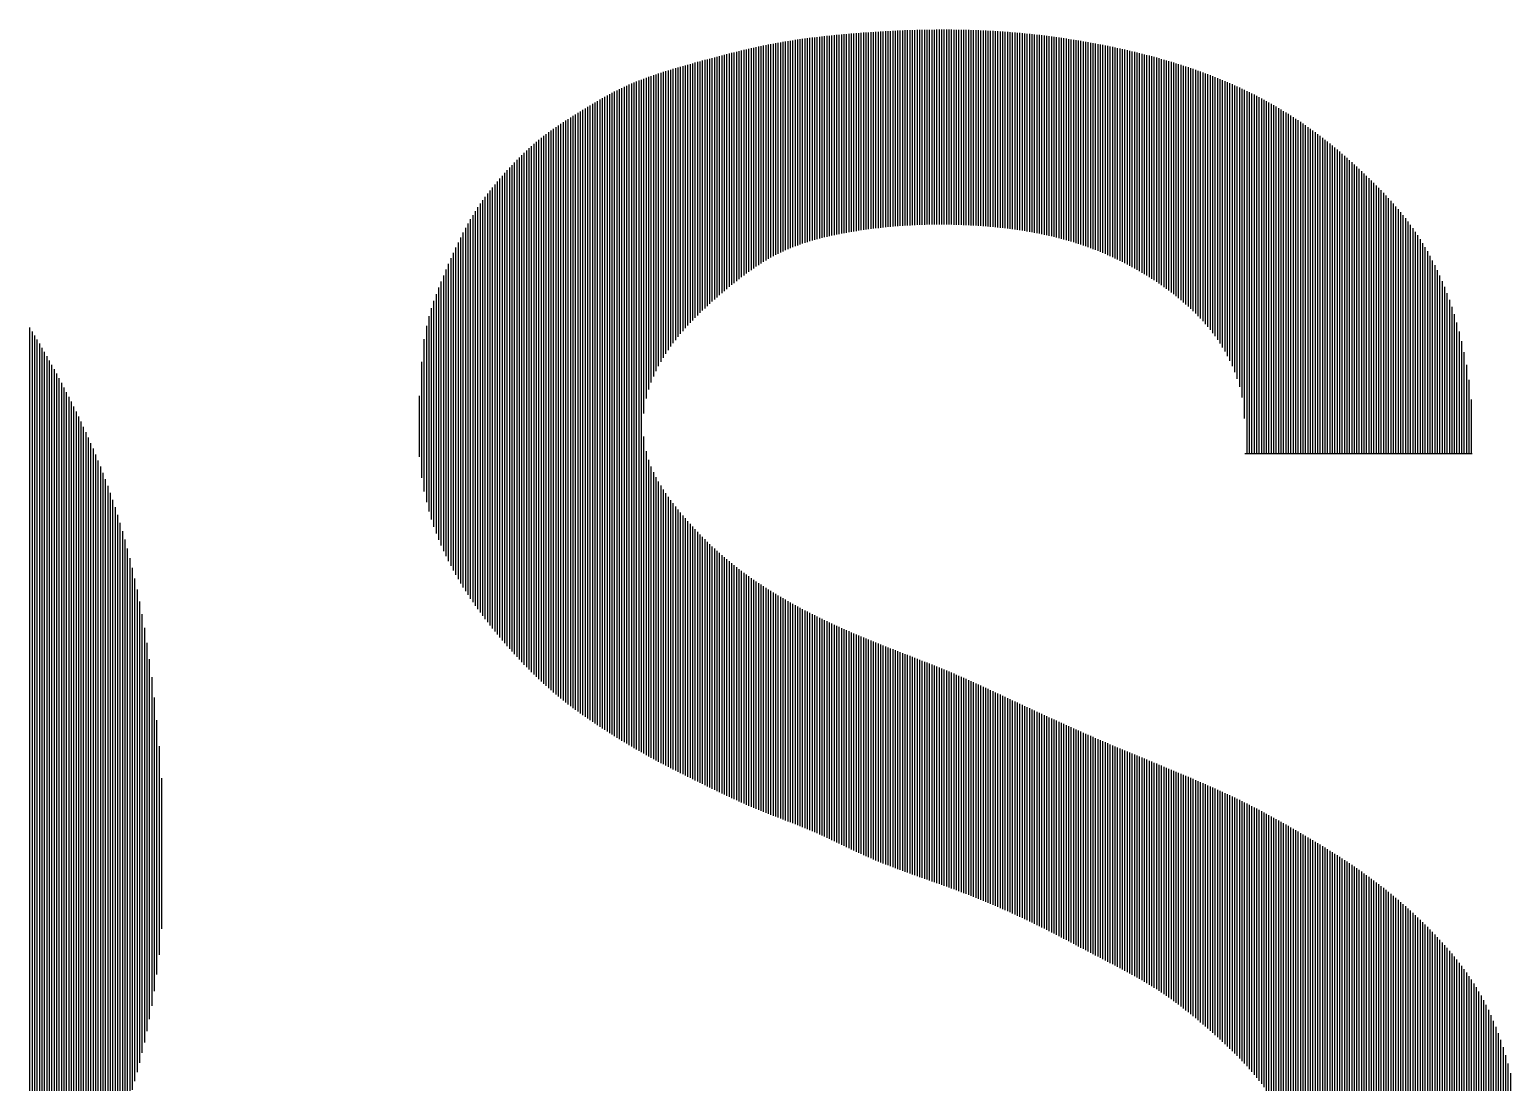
# Model space of a CAD drawing. Extents: x -4305 to 9892, y 67 to 16323.
# Drawn here: x 5522.71 to 5550.01, y 320.18 to 339.6 of the extents above; entities that cross this region are included whole.
import ezdxf
from ezdxf.enums import TextEntityAlignment as Align

# ---------------------------------------------------------------- set-up
doc = ezdxf.new("R2010")
doc.units = 0
doc.header["$LTSCALE"] = 30
doc.header["$MEASUREMENT"] = 0
doc.layers.get('0').update_dxf_attribs({"linetype": 'CONTINUOUS'})
doc.layers.add('RLA-FORMATO', color=7, linetype='CONTINUOUS')
doc.layers.add('RLA-LOGO', color=7, linetype='CONTINUOUS')
doc.styles.add('ROMAND', font='romand', dxfattribs={"height": 31.5})
doc.styles.add('ROMANS', font='romans.shx', dxfattribs={"height": 11.25})

# ---------------------------------------------------------------- blocks, each defined once
blk = doc.blocks.new('A$C459C3EB4')
at = {"layer": 'RLA-LOGO', "color": 8, "true_color": 0x707070}
for p, q in [((649.214, -29.747), (649.214, -33.356)), ((649.259, -29.745), (649.259, -33.352)), ((649.304, -29.743), (649.304, -33.349)), ((649.349, -29.741), (649.349, -33.345)), ((649.394, -29.739), (649.394, -33.342)), ((649.439, -29.737), (649.439, -33.339)), ((649.484, -29.736), (649.484, -33.336)), ((649.529, -29.734), (649.529, -33.334)), ((649.574, -29.733), (649.574, -33.331)), ((649.619, -29.731), (649.619, -33.329)), ((649.664, -29.73), (649.664, -33.327)), ((649.709, -29.729), (649.709, -33.326)), ((649.754, -29.728), (649.754, -33.324)), ((649.799, -29.727), (649.799, -33.323)), ((649.844, -29.726), (649.844, -33.321)), ((649.889, -29.726), (649.889, -33.321)), ((649.934, -29.725), (649.934, -33.32)), ((649.979, -29.725), (649.979, -33.319)), ((650.024, -29.724), (650.024, -33.319)), ((650.069, -29.724), (650.069, -33.319)), ((650.114, -29.724), (650.114, -33.319)), ((650.159, -29.724), (650.159, -33.319)), ((650.204, -29.724), (650.204, -33.319)), ((650.249, -29.724), (650.249, -33.32)), ((650.294, -29.724), (650.294, -33.321)), ((650.339, -29.725), (650.339, -33.322)), ((650.384, -29.725), (650.384, -33.323)), ((650.429, -29.726), (650.429, -33.324)), ((650.474, -29.727), (650.474, -33.326)), ((650.519, -29.728), (650.519, -33.328)), ((650.564, -29.729), (650.564, -33.33)), ((650.609, -29.73), (650.609, -33.332)), ((650.654, -29.731), (650.654, -33.334)), ((650.699, -29.733), (650.699, -33.337)), ((650.744, -29.734), (650.744, -33.339)), ((650.789, -29.736), (650.789, -33.342)), ((650.834, -29.738), (650.834, -33.345)), ((650.879, -29.74), (650.879, -33.349)), ((650.924, -29.742), (650.924, -33.352)), ((650.969, -29.744), (650.969, -33.356)), ((651.014, -29.747), (651.014, -33.36)), ((646.829, -30.019), (646.829, -34.008)), ((646.874, -30.01), (646.874, -33.981)), ((646.919, -30.001), (646.919, -33.954)), ((646.964, -29.992), (646.964, -33.929)), ((647.009, -29.984), (647.009, -33.904)), ((647.054, -29.975), (647.054, -33.88)), ((647.099, -29.967), (647.099, -33.857)), ((647.144, -29.959), (647.144, -33.835)), ((647.189, -29.951), (647.189, -33.814)), ((647.234, -29.944), (647.234, -33.794)), ((647.279, -29.936), (647.279, -33.774)), ((647.324, -29.929), (647.324, -33.755)), ((647.369, -29.922), (647.369, -33.737)), ((647.414, -29.915), (647.414, -33.72)), ((647.459, -29.909), (647.459, -33.703)), ((647.504, -29.902), (647.504, -33.687)), ((647.549, -29.896), (647.549, -33.671)), ((647.594, -29.89), (647.594, -33.657)), ((647.639, -29.884), (647.639, -33.642)), ((647.684, -29.878), (647.684, -33.628)), ((647.729, -29.872), (647.729, -33.615)), ((647.774, -29.867), (647.774, -33.602)), ((647.819, -29.861), (647.819, -33.589)), ((647.864, -29.856), (647.864, -33.577)), ((647.909, -29.851), (647.909, -33.566)), ((647.954, -29.846), (647.954, -33.555)), ((647.999, -29.841), (647.999, -33.544)), ((648.044, -29.836), (648.044, -33.533)), ((648.089, -29.831), (648.089, -33.523)), ((648.134, -29.827), (648.134, -33.514)), ((648.179, -29.822), (648.179, -33.504)), ((648.224, -29.818), (648.224, -33.495)), ((648.269, -29.814), (648.269, -33.486)), ((648.314, -29.81), (648.314, -33.478)), ((648.359, -29.806), (648.359, -33.47)), ((648.404, -29.802), (648.404, -33.462)), ((648.449, -29.798), (648.449, -33.454)), ((648.494, -29.794), (648.494, -33.446)), ((648.539, -29.791), (648.539, -33.439)), ((648.584, -29.787), (648.584, -33.432)), ((648.629, -29.784), (648.629, -33.425)), ((648.674, -29.78), (648.674, -33.419)), ((648.719, -29.777), (648.719, -33.412)), ((648.764, -29.774), (648.764, -33.406)), ((648.809, -29.771), (648.809, -33.4)), ((648.854, -29.768), (648.854, -33.394)), ((648.899, -29.765), (648.899, -33.389)), ((648.944, -29.762), (648.944, -33.383)), ((648.989, -29.759), (648.989, -33.378)), ((649.034, -29.757), (649.034, -33.373)), ((649.079, -29.754), (649.079, -33.369)), ((649.124, -29.752), (649.124, -33.364)), ((649.169, -29.75), (649.169, -33.36)), ((651.059, -29.749), (651.059, -33.364)), ((651.104, -29.752), (651.104, -33.368)), ((651.149, -29.754), (651.149, -33.373)), ((651.194, -29.757), (651.194, -33.377)), ((651.239, -29.76), (651.239, -33.382)), ((651.284, -29.764), (651.284, -33.388)), ((651.329, -29.767), (651.329, -33.393)), ((651.374, -29.77), (651.374, -33.399)), ((651.419, -29.774), (651.419, -33.405)), ((651.464, -29.778), (651.464, -33.411)), ((651.509, -29.782), (651.509, -33.417)), ((651.554, -29.786), (651.554, -33.424)), ((651.599, -29.79), (651.599, -33.431)), ((651.644, -29.794), (651.644, -33.438)), ((651.689, -29.799), (651.689, -33.446)), ((651.734, -29.803), (651.734, -33.453)), ((651.779, -29.808), (651.779, -33.461)), ((651.824, -29.813), (651.824, -33.47)), ((651.869, -29.818), (651.869, -33.478)), ((651.914, -29.823), (651.914, -33.487)), ((651.959, -29.829), (651.959, -33.496)), ((652.004, -29.834), (652.004, -33.506)), ((652.049, -29.84), (652.049, -33.516)), ((652.094, -29.845), (652.094, -33.526)), ((652.139, -29.851), (652.139, -33.536)), ((652.184, -29.857), (652.184, -33.547)), ((652.229, -29.864), (652.229, -33.558)), ((652.274, -29.87), (652.274, -33.57)), ((652.319, -29.876), (652.319, -33.582)), ((652.364, -29.883), (652.364, -33.594)), ((652.409, -29.89), (652.409, -33.607)), ((652.454, -29.897), (652.454, -33.619)), ((652.499, -29.904), (652.499, -33.633)), ((652.544, -29.911), (652.544, -33.646)), ((652.589, -29.918), (652.589, -33.661)), ((652.634, -29.925), (652.634, -33.675)), ((652.679, -29.933), (652.679, -33.69)), ((652.724, -29.941), (652.724, -33.705)), ((652.769, -29.949), (652.769, -33.721)), ((652.814, -29.957), (652.814, -33.737)), ((652.859, -29.965), (652.859, -33.754)), ((652.904, -29.973), (652.904, -33.771)), ((652.949, -29.981), (652.949, -33.788)), ((652.994, -29.99), (652.994, -33.806)), ((653.039, -29.999), (653.039, -33.824)), ((653.084, -30.007), (653.084, -33.843)), ((653.129, -30.016), (653.129, -33.862)), ((645.749, -30.284), (645.749, -34.865)), ((645.794, -30.272), (645.794, -34.823)), ((645.839, -30.26), (645.839, -34.782)), ((645.884, -30.248), (645.884, -34.741)), ((645.929, -30.236), (645.929, -34.701)), ((645.974, -30.224), (645.974, -34.662)), ((646.019, -30.212), (646.019, -34.623)), ((646.064, -30.2), (646.064, -34.585)), ((646.109, -30.189), (646.109, -34.547)), ((646.154, -30.177), (646.154, -34.509)), ((646.199, -30.165), (646.199, -34.471)), ((646.244, -30.154), (646.244, -34.434)), ((646.289, -30.143), (646.289, -34.398)), ((646.334, -30.132), (646.334, -34.362)), ((646.379, -30.121), (646.379, -34.326)), ((646.424, -30.11), (646.424, -34.291)), ((646.469, -30.099), (646.469, -34.257)), ((646.514, -30.089), (646.514, -34.223)), ((646.559, -30.078), (646.559, -34.19)), ((646.604, -30.068), (646.604, -34.158)), ((646.649, -30.058), (646.649, -34.127)), ((646.694, -30.048), (646.694, -34.096)), ((646.739, -30.038), (646.739, -34.066)), ((646.784, -30.029), (646.784, -34.037)), ((653.174, -30.025), (653.174, -33.882)), ((653.219, -30.035), (653.219, -33.902)), ((653.264, -30.044), (653.264, -33.923)), ((653.309, -30.054), (653.309, -33.944)), ((653.354, -30.063), (653.354, -33.965)), ((653.399, -30.073), (653.399, -33.987)), ((653.444, -30.083), (653.444, -34.01)), ((653.489, -30.093), (653.489, -34.032)), ((653.534, -30.104), (653.534, -34.056)), ((653.579, -30.114), (653.579, -34.08)), ((653.624, -30.125), (653.624, -34.104)), ((653.669, -30.136), (653.669, -34.129)), ((653.714, -30.147), (653.714, -34.155)), ((653.759, -30.158), (653.759, -34.181)), ((653.804, -30.169), (653.804, -34.207)), ((653.849, -30.181), (653.849, -34.234)), ((653.894, -30.192), (653.894, -34.262)), ((653.939, -30.204), (653.939, -34.29)), ((653.984, -30.216), (653.984, -34.319)), ((654.029, -30.228), (654.029, -34.348)), ((654.074, -30.241), (654.074, -34.378)), ((654.119, -30.253), (654.119, -34.409)), ((654.164, -30.266), (654.164, -34.44)), ((654.209, -30.279), (654.209, -34.472)), ((654.254, -30.292), (654.254, -34.505)), ((644.804, -30.565), (644.804, -36.12)), ((644.849, -30.55), (644.849, -36.022)), ((644.894, -30.535), (644.894, -35.933)), ((644.939, -30.52), (644.939, -35.851)), ((644.984, -30.505), (644.984, -35.775)), ((645.029, -30.491), (645.029, -35.703)), ((645.074, -30.477), (645.074, -35.635)), ((645.119, -30.463), (645.119, -35.571)), ((645.164, -30.449), (645.164, -35.509)), ((645.209, -30.436), (645.209, -35.45)), ((645.254, -30.423), (645.254, -35.392)), ((645.299, -30.41), (645.299, -35.337)), ((645.344, -30.397), (645.344, -35.284)), ((645.389, -30.384), (645.389, -35.232)), ((645.434, -30.371), (645.434, -35.182)), ((645.479, -30.358), (645.479, -35.134)), ((645.524, -30.346), (645.524, -35.086)), ((645.569, -30.333), (645.569, -35.04)), ((645.614, -30.321), (645.614, -34.995)), ((645.659, -30.309), (645.659, -34.95)), ((645.704, -30.296), (645.704, -34.907)), ((654.299, -30.305), (654.299, -34.538)), ((654.344, -30.319), (654.344, -34.572)), ((654.389, -30.333), (654.389, -34.606)), ((654.434, -30.347), (654.434, -34.642)), ((654.479, -30.361), (654.479, -34.678)), ((654.524, -30.375), (654.524, -34.715)), ((654.569, -30.39), (654.569, -34.754)), ((654.614, -30.404), (654.614, -34.793)), ((654.659, -30.419), (654.659, -34.833)), ((654.704, -30.435), (654.704, -34.875)), ((654.749, -30.45), (654.749, -34.917)), ((654.794, -30.466), (654.794, -34.961)), ((654.839, -30.482), (654.839, -35.007)), ((654.884, -30.498), (654.884, -35.054)), ((654.929, -30.514), (654.929, -35.103)), ((654.974, -30.531), (654.974, -35.154)), ((655.019, -30.548), (655.019, -35.207)), ((655.064, -30.565), (655.064, -35.262)), ((644.174, -30.822), (644.174, -42.812)), ((644.219, -30.801), (644.219, -42.84)), ((644.264, -30.78), (644.264, -42.867)), ((644.309, -30.759), (644.309, -42.894)), ((644.354, -30.739), (644.354, -42.921)), ((644.399, -30.72), (644.399, -42.948)), ((644.444, -30.701), (644.444, -42.975)), ((644.489, -30.683), (644.489, -43.001)), ((644.534, -30.665), (644.534, -43.027)), ((644.579, -30.647), (644.579, -43.053)), ((644.624, -30.63), (644.624, -36.804)), ((644.669, -30.613), (644.669, -36.527)), ((644.714, -30.597), (644.714, -36.361)), ((644.759, -30.581), (644.759, -36.231)), ((655.109, -30.582), (655.109, -35.32)), ((655.154, -30.6), (655.154, -35.381)), ((655.199, -30.618), (655.199, -35.445)), ((655.244, -30.636), (655.244, -35.513)), ((655.289, -30.655), (655.289, -35.585)), ((655.334, -30.673), (655.334, -35.662)), ((655.379, -30.692), (655.379, -35.744)), ((655.424, -30.712), (655.424, -35.833)), ((655.469, -30.732), (655.469, -35.931)), ((655.514, -30.752), (655.514, -36.04)), ((655.559, -30.772), (655.559, -36.164)), ((655.604, -30.792), (655.604, -36.313)), ((655.649, -30.813), (655.649, -36.509)), ((655.694, -30.835), (655.694, -36.898)), ((643.679, -31.095), (643.679, -42.492)), ((643.724, -31.068), (643.724, -42.523)), ((643.769, -31.041), (643.769, -42.553)), ((643.814, -31.015), (643.814, -42.582)), ((643.859, -30.989), (643.859, -42.612)), ((643.904, -30.964), (643.904, -42.641)), ((643.949, -30.939), (643.949, -42.67)), ((643.994, -30.915), (643.994, -42.699)), ((644.039, -30.891), (644.039, -42.728)), ((644.084, -30.867), (644.084, -42.756)), ((644.129, -30.845), (644.129, -42.784)), ((655.739, -30.856), (655.739, -37.541)), ((655.784, -30.878), (655.784, -37.541)), ((655.829, -30.9), (655.829, -37.541)), ((655.874, -30.923), (655.874, -37.541)), ((655.919, -30.946), (655.919, -37.541)), ((655.964, -30.97), (655.964, -37.541)), ((656.009, -30.993), (656.009, -37.541)), ((656.054, -31.017), (656.054, -37.541)), ((656.099, -31.042), (656.099, -37.541)), ((656.144, -31.067), (656.144, -37.541)), ((656.189, -31.092), (656.189, -37.541)), ((643.229, -31.374), (643.229, -42.169)), ((643.274, -31.345), (643.274, -42.203)), ((643.319, -31.317), (643.319, -42.237)), ((643.364, -31.289), (643.364, -42.271)), ((643.409, -31.261), (643.409, -42.304)), ((643.454, -31.232), (643.454, -42.336)), ((643.499, -31.205), (643.499, -42.368)), ((643.544, -31.177), (643.544, -42.4)), ((643.589, -31.149), (643.589, -42.431)), ((643.634, -31.122), (643.634, -42.462)), ((656.234, -31.118), (656.234, -37.541)), ((656.279, -31.144), (656.279, -37.541)), ((656.324, -31.17), (656.324, -37.541)), ((656.369, -31.197), (656.369, -37.541)), ((656.414, -31.225), (656.414, -37.541)), ((656.459, -31.252), (656.459, -37.541)), ((656.504, -31.28), (656.504, -37.541)), ((656.549, -31.309), (656.549, -37.541)), ((656.594, -31.338), (656.594, -37.541)), ((656.639, -31.367), (656.639, -37.541)), ((642.824, -31.652), (642.824, -41.829)), ((642.869, -31.618), (642.869, -41.869)), ((642.914, -31.586), (642.914, -41.909)), ((642.959, -31.554), (642.959, -41.948)), ((643.004, -31.523), (643.004, -41.986)), ((643.049, -31.492), (643.049, -42.024)), ((643.094, -31.462), (643.094, -42.061)), ((643.139, -31.432), (643.139, -42.098)), ((643.184, -31.403), (643.184, -42.133)), ((656.684, -31.397), (656.684, -37.541)), ((656.729, -31.427), (656.729, -37.541)), ((656.774, -31.458), (656.774, -37.541)), ((656.819, -31.489), (656.819, -37.541)), ((656.864, -31.521), (656.864, -37.541)), ((656.909, -31.553), (656.909, -37.541)), ((656.954, -31.585), (656.954, -37.541)), ((656.999, -31.618), (656.999, -37.541)), ((657.044, -31.652), (657.044, -37.541)), ((642.509, -31.912), (642.509, -41.529)), ((642.554, -31.872), (642.554, -41.574)), ((642.599, -31.833), (642.599, -41.618)), ((642.644, -31.794), (642.644, -41.661)), ((642.689, -31.757), (642.689, -41.704)), ((642.734, -31.721), (642.734, -41.746)), ((642.779, -31.686), (642.779, -41.788)), ((657.089, -31.686), (657.089, -37.541)), ((657.134, -31.72), (657.134, -37.541)), ((657.179, -31.755), (657.179, -37.541)), ((657.224, -31.79), (657.224, -37.541)), ((657.269, -31.826), (657.269, -37.541)), ((657.314, -31.862), (657.314, -37.541)), ((657.359, -31.899), (657.359, -37.541)), ((642.239, -32.173), (642.239, -41.246)), ((642.284, -32.127), (642.284, -41.295)), ((642.329, -32.082), (642.329, -41.343)), ((642.374, -32.038), (642.374, -41.391)), ((642.419, -31.995), (642.419, -41.438)), ((642.464, -31.953), (642.464, -41.484)), ((657.404, -31.936), (657.404, -37.541)), ((657.449, -31.974), (657.449, -37.541)), ((657.494, -32.012), (657.494, -37.541)), ((657.539, -32.051), (657.539, -37.541)), ((657.584, -32.09), (657.584, -37.541)), ((657.629, -32.13), (657.629, -37.541)), ((657.674, -32.17), (657.674, -37.541)), ((641.969, -32.471), (641.969, -40.937)), ((642.014, -32.419), (642.014, -40.991)), ((642.059, -32.368), (642.059, -41.043)), ((642.104, -32.318), (642.104, -41.095)), ((642.149, -32.269), (642.149, -41.146)), ((642.194, -32.221), (642.194, -41.197)), ((657.719, -32.21), (657.719, -37.541)), ((657.764, -32.251), (657.764, -37.541)), ((657.809, -32.293), (657.809, -37.541)), ((657.854, -32.334), (657.854, -37.541)), ((657.899, -32.377), (657.899, -37.541)), ((657.944, -32.42), (657.944, -37.541)), ((657.989, -32.463), (657.989, -37.541)), ((641.744, -32.749), (641.744, -40.656)), ((641.789, -32.691), (641.789, -40.714)), ((641.834, -32.634), (641.834, -40.771)), ((641.879, -32.579), (641.879, -40.828)), ((641.924, -32.525), (641.924, -40.883)), ((658.034, -32.507), (658.034, -37.541)), ((658.079, -32.551), (658.079, -37.541)), ((658.124, -32.596), (658.124, -37.541)), ((658.169, -32.642), (658.169, -37.541)), ((658.214, -32.688), (658.214, -37.541)), ((658.259, -32.735), (658.259, -37.541)), ((641.564, -33.001), (641.564, -40.414)), ((641.609, -32.934), (641.609, -40.476)), ((641.654, -32.87), (641.654, -40.537)), ((641.699, -32.808), (641.699, -40.597)), ((658.304, -32.783), (658.304, -37.541)), ((658.349, -32.832), (658.349, -37.541)), ((658.394, -32.881), (658.394, -37.541)), ((658.439, -32.932), (658.439, -37.541)), ((658.484, -32.984), (658.484, -37.541)), ((641.429, -33.22), (641.429, -40.22)), ((641.474, -33.144), (641.474, -40.286)), ((641.519, -33.071), (641.519, -40.351)), ((658.529, -33.037), (658.529, -37.541)), ((658.574, -33.091), (658.574, -37.541)), ((658.619, -33.147), (658.619, -37.541)), ((658.664, -33.204), (658.664, -37.541)), ((658.709, -33.263), (658.709, -37.541)), ((641.249, -33.556), (641.249, -39.938)), ((641.294, -33.467), (641.294, -40.011)), ((641.339, -33.381), (641.339, -40.083)), ((641.384, -33.299), (641.384, -40.152)), ((658.754, -33.323), (658.754, -37.541)), ((658.799, -33.386), (658.799, -37.541)), ((658.844, -33.451), (658.844, -37.541)), ((658.889, -33.518), (658.889, -37.541)), ((641.114, -33.839), (641.114, -39.702)), ((641.159, -33.742), (641.159, -39.783)), ((641.204, -33.648), (641.204, -39.862)), ((658.934, -33.587), (658.934, -37.541)), ((658.979, -33.66), (658.979, -37.541)), ((659.024, -33.735), (659.024, -37.541)), ((659.069, -33.813), (659.069, -37.541)), ((641.024, -34.042), (641.024, -39.529)), ((641.069, -33.939), (641.069, -39.617)), ((659.114, -33.895), (659.114, -37.541)), ((659.159, -33.98), (659.159, -37.541)), ((659.204, -34.068), (659.204, -37.541)), ((640.889, -34.368), (640.889, -39.239)), ((640.934, -34.256), (640.934, -39.341)), ((640.979, -34.148), (640.979, -39.437)), ((659.249, -34.161), (659.249, -37.541)), ((659.294, -34.259), (659.294, -37.541)), ((659.339, -34.361), (659.339, -37.541)), ((640.799, -34.601), (640.799, -39.017)), ((640.844, -34.482), (640.844, -39.132)), ((659.384, -34.469), (659.384, -37.541)), ((659.429, -34.584), (659.429, -37.541)), ((640.709, -34.859), (640.709, -38.759)), ((640.754, -34.725), (640.754, -38.894)), ((659.474, -34.705), (659.474, -37.541)), ((659.519, -34.835), (659.519, -37.541)), ((640.619, -35.186), (640.619, -38.44)), ((640.664, -35.008), (640.664, -38.61)), ((659.564, -34.974), (659.564, -37.541)), ((659.609, -35.125), (659.609, -37.541)), ((633.307, -35.22), (633.307, -53.607)), ((633.352, -35.292), (633.352, -53.537)), ((633.397, -35.366), (633.397, -53.465)), ((633.442, -35.44), (633.442, -53.393)), ((640.574, -35.431), (640.574, -38.241)), ((659.654, -35.289), (659.654, -37.541)), ((659.699, -35.471), (659.699, -37.541)), ((633.487, -35.515), (633.487, -53.319)), ((633.532, -35.592), (633.532, -53.244)), ((633.577, -35.669), (633.577, -53.168)), ((633.622, -35.747), (633.622, -53.09)), ((659.744, -35.675), (659.744, -37.541)), ((633.667, -35.826), (633.667, -53.012)), ((633.712, -35.906), (633.712, -52.932)), ((633.757, -35.987), (633.757, -52.85)), ((640.529, -35.849), (640.529, -37.99)), ((659.789, -35.908), (659.789, -37.541)), ((633.802, -36.069), (633.802, -52.767)), ((633.847, -36.153), (633.847, -52.683)), ((633.892, -36.237), (633.892, -52.597)), ((659.834, -36.184), (659.834, -37.541)), ((633.937, -36.322), (633.937, -52.51)), ((633.982, -36.408), (633.982, -52.422)), ((634.027, -36.496), (634.027, -52.332)), ((640.484, -36.476), (640.484, -37.605)), ((659.879, -36.546), (659.879, -37.541)), ((634.072, -36.584), (634.072, -52.24)), ((634.117, -36.674), (634.117, -52.147)), ((634.162, -36.765), (634.162, -52.052)), ((634.207, -36.858), (634.207, -51.956)), ((634.252, -36.953), (634.252, -51.857)), ((634.297, -37.049), (634.297, -51.758)), ((634.342, -37.147), (634.342, -51.656)), ((634.387, -37.247), (634.387, -51.552)), ((634.432, -37.349), (634.432, -51.447)), ((644.624, -37.228), (644.624, -43.078)), ((634.477, -37.453), (634.477, -51.339)), ((634.522, -37.56), (634.522, -51.229)), ((644.669, -37.5), (644.669, -43.104)), ((644.714, -37.66), (644.714, -43.129)), ((655.703, -37.541), (659.896, -37.541)), ((634.567, -37.67), (634.567, -51.118)), ((634.612, -37.783), (634.612, -51.004)), ((634.657, -37.899), (634.657, -50.887)), ((644.759, -37.783), (644.759, -43.154)), ((644.804, -37.886), (644.804, -43.178)), ((634.702, -38.018), (634.702, -50.769)), ((634.747, -38.141), (634.747, -50.648)), ((644.849, -37.977), (644.849, -43.203)), ((644.894, -38.059), (644.894, -43.227)), ((644.939, -38.135), (644.939, -43.251)), ((644.984, -38.207), (644.984, -43.274)), ((634.792, -38.268), (634.792, -50.524)), ((634.837, -38.399), (634.837, -50.398)), ((645.029, -38.274), (645.029, -43.298)), ((645.074, -38.339), (645.074, -43.321)), ((645.119, -38.401), (645.119, -43.345)), ((645.164, -38.46), (645.164, -43.368)), ((634.882, -38.534), (634.882, -50.269)), ((634.927, -38.675), (634.927, -50.137)), ((645.209, -38.519), (645.209, -43.391)), ((645.254, -38.575), (645.254, -43.414)), ((645.299, -38.631), (645.299, -43.436)), ((645.344, -38.685), (645.344, -43.459)), ((645.389, -38.738), (645.389, -43.481)), ((634.972, -38.821), (634.972, -50.003)), ((635.017, -38.972), (635.017, -49.865)), ((645.434, -38.79), (645.434, -43.504)), ((645.479, -38.84), (645.479, -43.526)), ((645.524, -38.89), (645.524, -43.549)), ((645.569, -38.939), (645.569, -43.571)), ((645.614, -38.987), (645.614, -43.593)), ((635.062, -39.131), (635.062, -49.724)), ((635.107, -39.296), (635.107, -49.58)), ((645.659, -39.034), (645.659, -43.615)), ((645.704, -39.08), (645.704, -43.638)), ((645.749, -39.125), (645.749, -43.66)), ((645.794, -39.169), (645.794, -43.682)), ((645.839, -39.212), (645.839, -43.704)), ((645.884, -39.255), (645.884, -43.726)), ((645.929, -39.296), (645.929, -43.748)), ((635.152, -39.47), (635.152, -49.431)), ((645.974, -39.337), (645.974, -43.77)), ((646.019, -39.377), (646.019, -43.791)), ((646.064, -39.417), (646.064, -43.813)), ((646.109, -39.456), (646.109, -43.834)), ((646.154, -39.494), (646.154, -43.856)), ((646.199, -39.531), (646.199, -43.877)), ((646.244, -39.568), (646.244, -43.898)), ((635.197, -39.652), (635.197, -49.277)), ((635.242, -39.846), (635.242, -49.117)), ((646.289, -39.604), (646.289, -43.919)), ((646.334, -39.639), (646.334, -43.939)), ((646.379, -39.674), (646.379, -43.96)), ((646.424, -39.708), (646.424, -43.98)), ((646.469, -39.741), (646.469, -44)), ((646.514, -39.774), (646.514, -44.02)), ((646.559, -39.807), (646.559, -44.039)), ((646.604, -39.839), (646.604, -44.059)), ((635.287, -40.051), (635.287, -48.952)), ((646.649, -39.87), (646.649, -44.078)), ((646.694, -39.901), (646.694, -44.097)), ((646.739, -39.931), (646.739, -44.115)), ((646.784, -39.961), (646.784, -44.134)), ((646.829, -39.991), (646.829, -44.152)), ((646.874, -40.02), (646.874, -44.17)), ((646.919, -40.048), (646.919, -44.187)), ((646.964, -40.076), (646.964, -44.205)), ((647.009, -40.104), (647.009, -44.223)), ((635.332, -40.27), (635.332, -48.779)), ((647.054, -40.131), (647.054, -44.24)), ((647.099, -40.159), (647.099, -44.257)), ((647.144, -40.185), (647.144, -44.275)), ((647.189, -40.212), (647.189, -44.292)), ((647.234, -40.238), (647.234, -44.309)), ((647.279, -40.263), (647.279, -44.327)), ((647.324, -40.289), (647.324, -44.344)), ((647.369, -40.314), (647.369, -44.362)), ((647.414, -40.338), (647.414, -44.379)), ((647.459, -40.363), (647.459, -44.397)), ((647.504, -40.387), (647.504, -44.415)), ((635.377, -40.505), (635.377, -48.597)), ((647.549, -40.411), (647.549, -44.433)), ((647.594, -40.435), (647.594, -44.451)), ((647.639, -40.458), (647.639, -44.47)), ((647.684, -40.481), (647.684, -44.489)), ((647.729, -40.504), (647.729, -44.508)), ((647.774, -40.527), (647.774, -44.527)), ((647.819, -40.549), (647.819, -44.547)), ((647.864, -40.571), (647.864, -44.567)), ((647.909, -40.593), (647.909, -44.587)), ((647.954, -40.615), (647.954, -44.608)), ((647.999, -40.636), (647.999, -44.629)), ((648.044, -40.658), (648.044, -44.65)), ((635.422, -40.759), (635.422, -48.404)), ((648.089, -40.679), (648.089, -44.672)), ((648.134, -40.7), (648.134, -44.693)), ((648.179, -40.72), (648.179, -44.715)), ((648.224, -40.741), (648.224, -44.736)), ((648.269, -40.761), (648.269, -44.758)), ((648.314, -40.781), (648.314, -44.78)), ((648.359, -40.801), (648.359, -44.801)), ((648.404, -40.821), (648.404, -44.823)), ((648.449, -40.841), (648.449, -44.844)), ((648.494, -40.86), (648.494, -44.866)), ((648.539, -40.879), (648.539, -44.887)), ((648.584, -40.899), (648.584, -44.908)), ((648.629, -40.917), (648.629, -44.929)), ((648.674, -40.936), (648.674, -44.949)), ((635.467, -41.035), (635.467, -48.197)), ((648.719, -40.955), (648.719, -44.969)), ((648.764, -40.974), (648.764, -44.989)), ((648.809, -40.992), (648.809, -45.009)), ((648.854, -41.01), (648.854, -45.028)), ((648.899, -41.028), (648.899, -45.047)), ((648.944, -41.046), (648.944, -45.066)), ((648.989, -41.064), (648.989, -45.084)), ((649.034, -41.082), (649.034, -45.102)), ((649.079, -41.1), (649.079, -45.12)), ((649.124, -41.118), (649.124, -45.138)), ((649.169, -41.136), (649.169, -45.155)), ((649.214, -41.153), (649.214, -45.173)), ((649.259, -41.171), (649.259, -45.19)), ((649.304, -41.188), (649.304, -45.207)), ((649.349, -41.206), (649.349, -45.223)), ((635.512, -41.337), (635.512, -47.975)), ((649.394, -41.223), (649.394, -45.24)), ((649.439, -41.241), (649.439, -45.257)), ((649.484, -41.258), (649.484, -45.273)), ((649.529, -41.276), (649.529, -45.289)), ((649.574, -41.293), (649.574, -45.306)), ((649.619, -41.311), (649.619, -45.322)), ((649.664, -41.329), (649.664, -45.338)), ((649.709, -41.346), (649.709, -45.354)), ((649.754, -41.364), (649.754, -45.37)), ((649.799, -41.382), (649.799, -45.386)), ((649.844, -41.4), (649.844, -45.402)), ((649.889, -41.417), (649.889, -45.418)), ((649.934, -41.435), (649.934, -45.434)), ((649.979, -41.454), (649.979, -45.45)), ((650.024, -41.472), (650.024, -45.466)), ((635.557, -41.67), (635.557, -47.732)), ((650.069, -41.49), (650.069, -45.482)), ((650.114, -41.508), (650.114, -45.499)), ((650.159, -41.527), (650.159, -45.515)), ((650.204, -41.546), (650.204, -45.531)), ((650.249, -41.565), (650.249, -45.548)), ((650.294, -41.584), (650.294, -45.564)), ((650.339, -41.603), (650.339, -45.581)), ((650.384, -41.622), (650.384, -45.598)), ((650.429, -41.642), (650.429, -45.615)), ((650.474, -41.661), (650.474, -45.632)), ((650.519, -41.681), (650.519, -45.649)), ((650.564, -41.701), (650.564, -45.666)), ((650.609, -41.721), (650.609, -45.684)), ((650.654, -41.741), (650.654, -45.701)), ((650.699, -41.761), (650.699, -45.719)), ((650.744, -41.782), (650.744, -45.737)), ((650.789, -41.802), (650.789, -45.755)), ((650.834, -41.823), (650.834, -45.774)), ((650.879, -41.843), (650.879, -45.792)), ((650.924, -41.864), (650.924, -45.811)), ((650.969, -41.885), (650.969, -45.829)), ((651.014, -41.906), (651.014, -45.848)), ((651.059, -41.927), (651.059, -45.867)), ((651.104, -41.948), (651.104, -45.887)), ((651.149, -41.969), (651.149, -45.906)), ((651.194, -41.99), (651.194, -45.926)), ((651.239, -42.011), (651.239, -45.945)), ((635.602, -42.042), (635.602, -47.462)), ((651.284, -42.032), (651.284, -45.965)), ((651.329, -42.053), (651.329, -45.985)), ((651.374, -42.074), (651.374, -46.005)), ((651.419, -42.095), (651.419, -46.026)), ((651.464, -42.116), (651.464, -46.046)), ((651.509, -42.137), (651.509, -46.067)), ((651.554, -42.158), (651.554, -46.088)), ((651.599, -42.179), (651.599, -46.109)), ((651.644, -42.2), (651.644, -46.13)), ((651.689, -42.222), (651.689, -46.152)), ((651.734, -42.242), (651.734, -46.173)), ((651.779, -42.263), (651.779, -46.195)), ((651.824, -42.284), (651.824, -46.217)), ((635.647, -42.461), (635.647, -47.154)), ((651.869, -42.305), (651.869, -46.239)), ((651.914, -42.326), (651.914, -46.261)), ((651.959, -42.347), (651.959, -46.284)), ((652.004, -42.367), (652.004, -46.306)), ((652.049, -42.388), (652.049, -46.329)), ((652.094, -42.409), (652.094, -46.352)), ((652.139, -42.429), (652.139, -46.375)), ((652.184, -42.45), (652.184, -46.398)), ((652.229, -42.47), (652.229, -46.421)), ((652.274, -42.491), (652.274, -46.445)), ((652.319, -42.511), (652.319, -46.468)), ((652.364, -42.531), (652.364, -46.492)), ((652.409, -42.552), (652.409, -46.515)), ((652.454, -42.572), (652.454, -46.539)), ((652.499, -42.592), (652.499, -46.562)), ((652.544, -42.612), (652.544, -46.586)), ((652.589, -42.632), (652.589, -46.61)), ((652.634, -42.652), (652.634, -46.634)), ((652.679, -42.672), (652.679, -46.657)), ((652.724, -42.692), (652.724, -46.681)), ((652.769, -42.712), (652.769, -46.705)), ((652.814, -42.732), (652.814, -46.728)), ((652.859, -42.752), (652.859, -46.752)), ((652.904, -42.771), (652.904, -46.775)), ((652.949, -42.791), (652.949, -46.799)), ((652.994, -42.81), (652.994, -46.822)), ((653.039, -42.83), (653.039, -46.846)), ((635.692, -42.94), (635.692, -46.787)), ((653.084, -42.849), (653.084, -46.869)), ((653.129, -42.869), (653.129, -46.893)), ((653.174, -42.888), (653.174, -46.916)), ((653.219, -42.907), (653.219, -46.94)), ((653.264, -42.926), (653.264, -46.963)), ((653.309, -42.945), (653.309, -46.987)), ((653.354, -42.964), (653.354, -47.011)), ((653.399, -42.983), (653.399, -47.035)), ((653.444, -43.002), (653.444, -47.059)), ((653.489, -43.021), (653.489, -47.083)), ((653.534, -43.04), (653.534, -47.107)), ((653.579, -43.059), (653.579, -47.132)), ((653.624, -43.077), (653.624, -47.157)), ((653.669, -43.096), (653.669, -47.182)), ((653.714, -43.115), (653.714, -47.208)), ((653.759, -43.133), (653.759, -47.233)), ((653.804, -43.152), (653.804, -47.259)), ((653.849, -43.17), (653.849, -47.286)), ((653.894, -43.189), (653.894, -47.313)), ((653.939, -43.208), (653.939, -47.34)), ((653.984, -43.226), (653.984, -47.368)), ((654.029, -43.245), (654.029, -47.396)), ((654.074, -43.263), (654.074, -47.424)), ((654.119, -43.282), (654.119, -47.453)), ((654.164, -43.3), (654.164, -47.483)), ((654.209, -43.319), (654.209, -47.514)), ((654.254, -43.338), (654.254, -47.544)), ((654.299, -43.356), (654.299, -47.576)), ((654.344, -43.375), (654.344, -47.608)), ((654.389, -43.394), (654.389, -47.641)), ((635.737, -43.53), (635.737, -46.307)), ((654.434, -43.412), (654.434, -47.674)), ((654.479, -43.431), (654.479, -47.708)), ((654.524, -43.45), (654.524, -47.742)), ((654.569, -43.469), (654.569, -47.777)), ((654.614, -43.488), (654.614, -47.813)), ((654.659, -43.507), (654.659, -47.849)), ((654.704, -43.526), (654.704, -47.885)), ((654.749, -43.545), (654.749, -47.922)), ((654.794, -43.565), (654.794, -47.959)), ((654.839, -43.584), (654.839, -47.997)), ((654.884, -43.604), (654.884, -48.035)), ((654.929, -43.623), (654.929, -48.073)), ((654.974, -43.643), (654.974, -48.112)), ((655.019, -43.663), (655.019, -48.151)), ((655.064, -43.683), (655.064, -48.19)), ((655.109, -43.703), (655.109, -48.23)), ((655.154, -43.723), (655.154, -48.27)), ((655.199, -43.743), (655.199, -48.31)), ((655.244, -43.764), (655.244, -48.351)), ((655.289, -43.784), (655.289, -48.392)), ((655.334, -43.805), (655.334, -48.434)), ((655.379, -43.826), (655.379, -48.477)), ((655.424, -43.847), (655.424, -48.52)), ((655.469, -43.869), (655.469, -48.564)), ((655.514, -43.89), (655.514, -48.609)), ((655.559, -43.912), (655.559, -48.654)), ((655.604, -43.933), (655.604, -48.7)), ((655.649, -43.956), (655.649, -48.748)), ((655.694, -43.978), (655.694, -48.796)), ((655.739, -44), (655.739, -48.845)), ((655.784, -44.023), (655.784, -48.896)), ((655.829, -44.046), (655.829, -48.948)), ((655.874, -44.069), (655.874, -49.001)), ((655.919, -44.092), (655.919, -49.056)), ((655.964, -44.116), (655.964, -49.112)), ((656.009, -44.139), (656.009, -49.171)), ((656.054, -44.163), (656.054, -49.232)), ((656.099, -44.187), (656.099, -49.295)), ((656.144, -44.212), (656.144, -49.361)), ((656.189, -44.236), (656.189, -49.431)), ((656.234, -44.261), (656.234, -49.505)), ((656.279, -44.286), (656.279, -49.585)), ((656.324, -44.311), (656.324, -49.67)), ((656.369, -44.336), (656.369, -49.765)), ((656.414, -44.361), (656.414, -49.871)), ((656.459, -44.387), (656.459, -49.994)), ((656.504, -44.412), (656.504, -50.138)), ((656.549, -44.438), (656.549, -50.314)), ((656.594, -44.464), (656.594, -50.54)), ((656.639, -44.49), (656.639, -50.873)), ((656.684, -44.516), (656.684, -57.535)), ((656.729, -44.542), (656.729, -57.512)), ((656.774, -44.569), (656.774, -57.488)), ((656.819, -44.595), (656.819, -57.464)), ((656.864, -44.622), (656.864, -57.44)), ((656.909, -44.649), (656.909, -57.415)), ((656.954, -44.675), (656.954, -57.389)), ((656.999, -44.702), (656.999, -57.364)), ((657.044, -44.729), (657.044, -57.338)), ((657.089, -44.757), (657.089, -57.311)), ((657.134, -44.784), (657.134, -57.285)), ((657.179, -44.812), (657.179, -57.257)), ((657.224, -44.84), (657.224, -57.229)), ((657.269, -44.868), (657.269, -57.201)), ((657.314, -44.896), (657.314, -57.173)), ((657.359, -44.924), (657.359, -57.144)), ((657.404, -44.953), (657.404, -57.114)), ((657.449, -44.982), (657.449, -57.084)), ((657.494, -45.011), (657.494, -57.053)), ((657.539, -45.04), (657.539, -57.023)), ((657.584, -45.07), (657.584, -56.991)), ((657.629, -45.1), (657.629, -56.959)), ((657.674, -45.13), (657.674, -56.927)), ((657.719, -45.161), (657.719, -56.894)), ((657.764, -45.192), (657.764, -56.86)), ((657.809, -45.223), (657.809, -56.826)), ((657.854, -45.255), (657.854, -56.792)), ((657.899, -45.286), (657.899, -56.757)), ((657.944, -45.319), (657.944, -56.721)), ((657.989, -45.351), (657.989, -56.685)), ((658.034, -45.385), (658.034, -56.648)), ((658.079, -45.418), (658.079, -56.611)), ((658.124, -45.452), (658.124, -56.573)), ((658.169, -45.486), (658.169, -56.535)), ((658.214, -45.521), (658.214, -56.496)), ((658.259, -45.556), (658.259, -56.456)), ((658.304, -45.592), (658.304, -56.416)), ((658.349, -45.628), (658.349, -56.375)), ((658.394, -45.664), (658.394, -56.333)), ((658.439, -45.701), (658.439, -56.291)), ((658.484, -45.738), (658.484, -56.248)), ((658.529, -45.776), (658.529, -56.204)), ((658.574, -45.815), (658.574, -56.16)), ((658.619, -45.854), (658.619, -56.114)), ((658.664, -45.893), (658.664, -56.068)), ((658.709, -45.933), (658.709, -56.021)), ((658.754, -45.974), (658.754, -55.974)), ((658.799, -46.015), (658.799, -55.925)), ((658.844, -46.057), (658.844, -55.875)), ((658.889, -46.099), (658.889, -55.825)), ((658.934, -46.142), (658.934, -55.773)), ((658.979, -46.186), (658.979, -55.72)), ((659.024, -46.23), (659.024, -55.666)), ((659.069, -46.275), (659.069, -55.611)), ((659.114, -46.321), (659.114, -55.555)), ((659.159, -46.367), (659.159, -55.498)), ((659.204, -46.414), (659.204, -55.439)), ((659.249, -46.462), (659.249, -55.379)), ((659.294, -46.511), (659.294, -55.317)), ((659.339, -46.56), (659.339, -55.254)), ((659.384, -46.61), (659.384, -55.189)), ((659.429, -46.662), (659.429, -55.123)), ((659.474, -46.714), (659.474, -55.055)), ((659.519, -46.767), (659.519, -54.985)), ((659.564, -46.822), (659.564, -54.914)), ((659.609, -46.877), (659.609, -54.84)), ((659.654, -46.935), (659.654, -54.765)), ((659.699, -46.993), (659.699, -54.687)), ((659.744, -47.053), (659.744, -54.607)), ((659.789, -47.116), (659.789, -54.525)), ((659.834, -47.18), (659.834, -54.441)), ((659.879, -47.246), (659.879, -54.354)), ((659.924, -47.315), (659.924, -54.265)), ((659.969, -47.388), (659.969, -54.172)), ((660.014, -47.463), (660.014, -54.077)), ((660.059, -47.542), (660.059, -53.979)), ((660.104, -47.625), (660.104, -53.877)), ((660.149, -47.713), (660.149, -53.773)), ((660.194, -47.805), (660.194, -53.665)), ((660.239, -47.903), (660.239, -53.554)), ((660.284, -48.006), (660.284, -53.44)), ((660.329, -48.116), (660.329, -53.322)), ((660.374, -48.233), (660.374, -53.202)), ((660.419, -48.358), (660.419, -53.078)), ((660.464, -48.493), (660.464, -52.951)), ((660.509, -48.638), (660.509, -52.817)), ((660.554, -48.796), (660.554, -52.671)), ((660.599, -48.971), (660.599, -52.502))]:
    blk.add_line(p, q, dxfattribs=at)
blk = doc.blocks.new('viñeta-rl')
blk.add_blockref('A$C459C3EB4', (-797.494, 299.998))
at = {"layer": 'RLA-FORMATO', "color": 4, "style": 'ROMAND'}
for tag, p in [('DESAR', (-1255.783, 233.263)), ('PRELIM', (-1123.111, 233.263)), ('PROP', (-989.639, 233.263)), ('CONST', (-823.737, 233.263))]:
    blk.add_attdef(tag, p, '', height=16, dxfattribs=at)
at = {"layer": 'RLA-FORMATO', "color": 2, "style": 'ROMANS'}
for tag, p, height in [('REVNO1', (-1394.08, 180.648), 10), ('DETNO1', (-1358.401, 180.648), 10), ('FECHA1', (-880.483, 180.648), 10), ('REVNO2', (-1394.08, 155.648), 10), ('DETNO2', (-1358.401, 155.648), 10), ('FECHA2', (-880.483, 155.648), 10), ('REVNO3', (-1394.08, 130.649), 10), ('DETNO3', (-1358.401, 130.649), 10), ('FECHA3', (-880.483, 130.649), 10), ('REVNO4', (-1394.08, 105.649), 10), ('DETNO4', (-1358.401, 105.649), 10), ('FECHA4', (-880.483, 105.649), 10), ('REVNO5', (-1394.08, 80.649), 11.25), ('DETNO5', (-1358.401, 80.649), 10), ('FECHA5', (-880.483, 80.649), 10), ('REVNO6', (-1392.274, 55.649), 10), ('DETNO6', (-1356.594, 55.649), 10), ('FECHA6', (-878.676, 55.649), 10), ('INGENIERO', (-741.067, 33.399), 10), ('DIBUJANTE', (-571.615, 33.401), 10), ('REVNO7', (-1394.08, 30.65), 10), ('DETNO7', (-1358.401, 30.65), 10), ('FECHA7', (-880.483, 30.65), 10), ('REVNO8', (-1394.08, 8.603), 10), ('DETNO8', (-1358.401, 8.603), 10), ('FECHA8', (-880.483, 8.603), 10), ('PROYECTISTA', (-740.886, 4.812), 10), ('INGENIERO', (-568.569, 4.615), 10)]:
    blk.add_attdef(tag, p, '', height=height, dxfattribs=at)
for tag, p in [('PERSNO1', (-946.608, 180.648)), ('PERSNO2', (-946.608, 155.648)), ('PERSNO3', (-946.608, 130.649)), ('PERSNO4', (-946.608, 105.649)), ('PERSNO5', (-946.608, 80.649)), ('PERSNO6', (-946.608, 55.649)), ('PERSNO7', (-946.608, 30.65)), ('PERSNO8', (-946.608, 8.603))]:
    blk.add_attdef(tag, text='', height=10, dxfattribs=at).set_placement(p, align=Align.CENTER)
at = {"layer": 'RLA-FORMATO', "color": 5, "style": 'ROMAND'}
blk.add_attdef('PROYECTO', text='', height=16.9, dxfattribs=at).set_placement((-289.167, 165.033), align=Align.MIDDLE)
for tag, p in [('TITULO1', (-567.962, 108.18)), ('TITULO2', (-567.962, 74.225))]:
    blk.add_attdef(tag, p, '', height=20, dxfattribs=at)
at = {"layer": 'RLA-FORMATO', "color": 2, "style": 'ROMANS'}
for tag, p in [('NOMARCH', (-1424.041, 5.527)), ('FECHA', (-1406.947, 5.527))]:
    blk.add_attdef(tag, p, '', height=11.25, rotation=90, dxfattribs=at)
at = {"layer": 'RLA-FORMATO', "color": 5, "style": 'ROMAND', "width": 0.967839}
blk.add_attdef('NUMERO', text='', height=24, dxfattribs=at).set_placement((-290.268, 13.329), (-62.411, 13.329), align=Align.FIT)
at = {"layer": 'RLA-FORMATO', "color": 5, "style": 'ROMAND', "flags": 12}
blk.add_attdef('REVISION', text='', height=24, dxfattribs=at).set_placement((-24.501, 25.329), align=Align.MIDDLE)

msp = doc.modelspace()

# ---------------------------------------------------------------- block references
at = {"layer": 'RLA-FORMATO', "xscale": 1.00001000010004, "yscale": 1.00001000010004, "zscale": 1.00001000010004}
msp.add_blockref('viñeta-rl', (5686.902, 69.319), dxfattribs=at)

doc.saveas('drawing.dxf')
